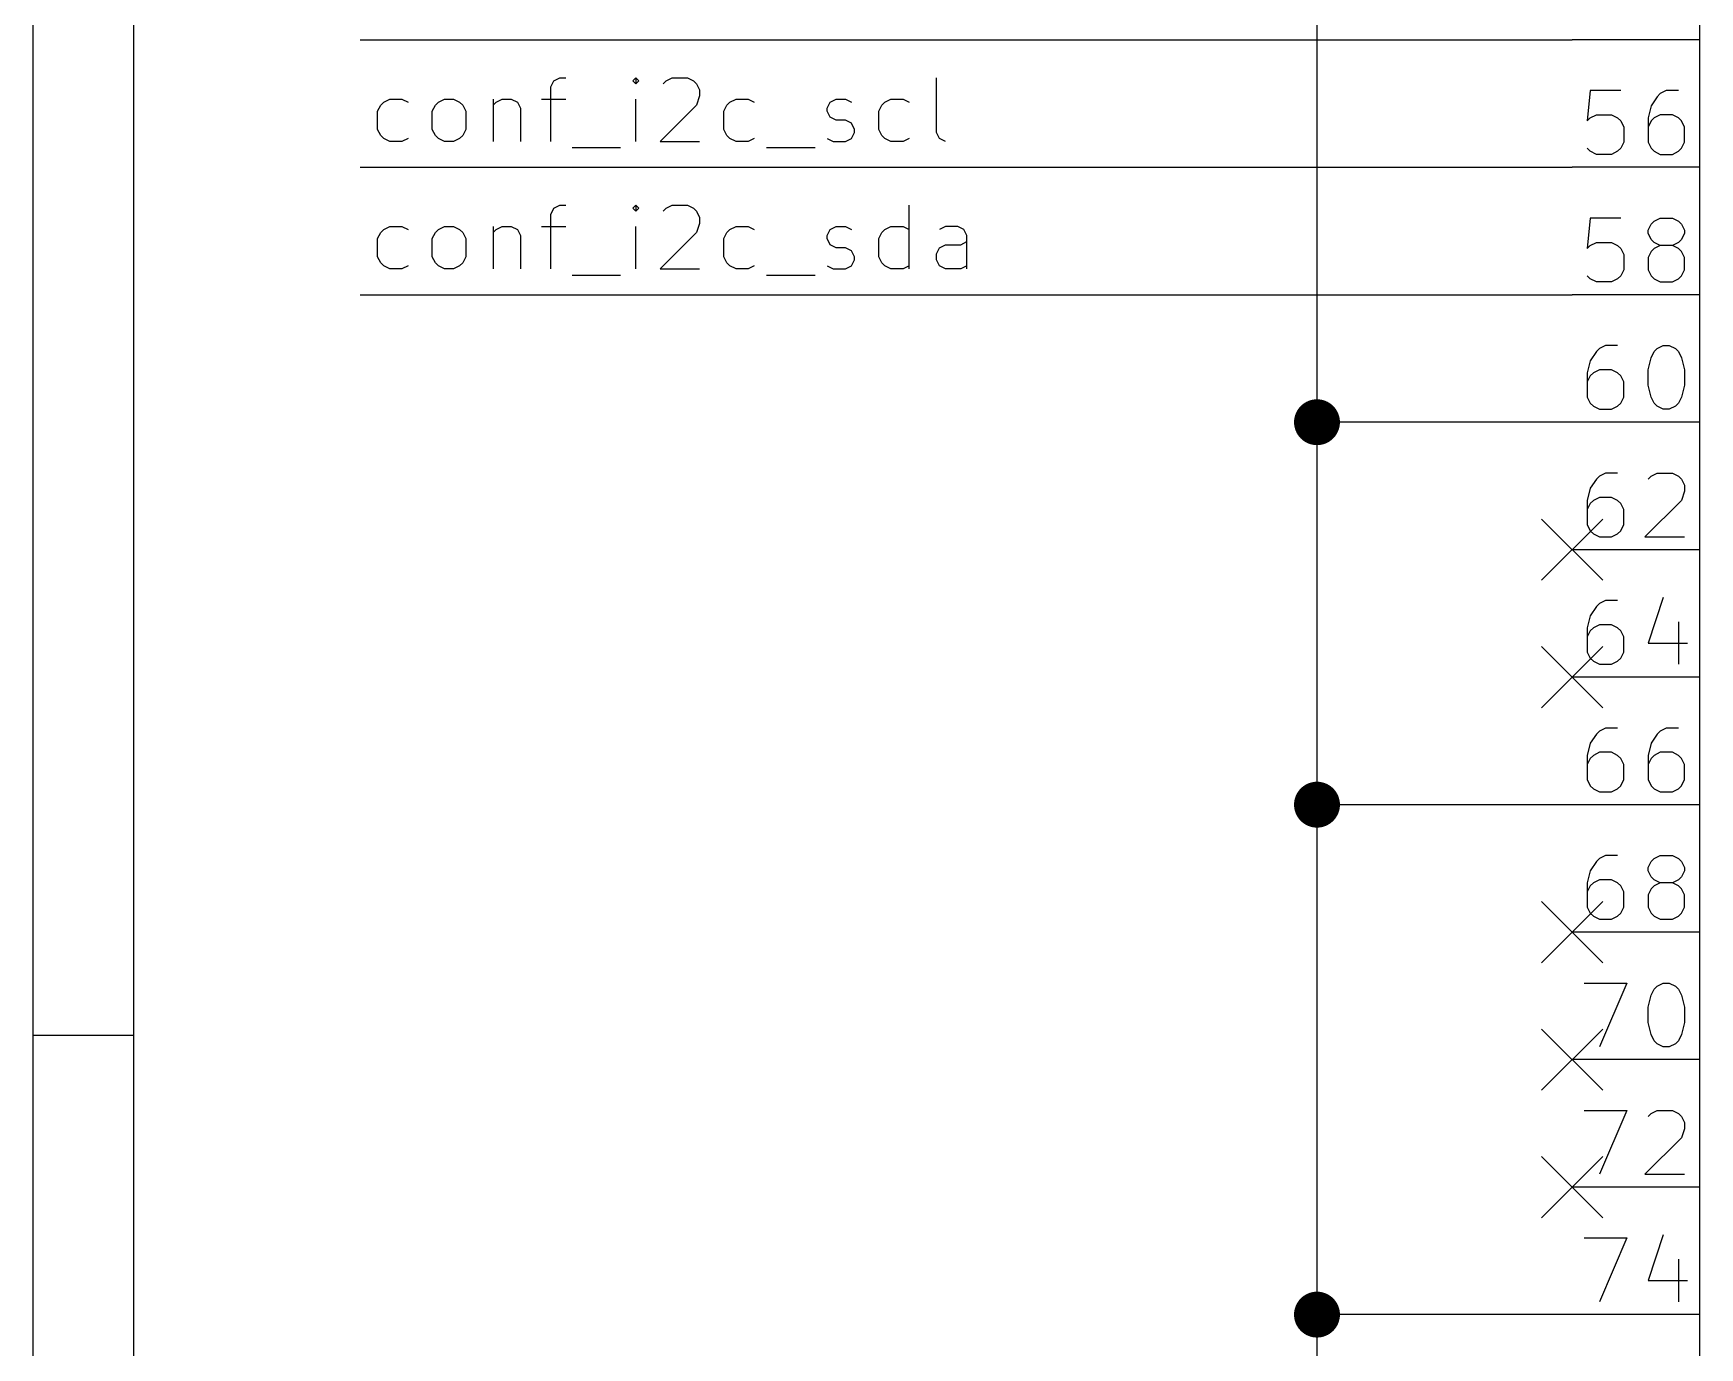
# Model space of a CAD drawing. Extents: x 0.4 to 11.3, y -7.9 to -0.4.
# Drawn here: x 0.394 to 1.7, y -4.576 to -3.545 of the extents above; entities that cross this region are included whole.
import ezdxf

# ---------------------------------------------------------------- set-up
doc = ezdxf.new("R2010")
doc.units = 0
doc.header["$MEASUREMENT"] = 0
for name, color, linetype in [('BLUE2', 5, 'CONTINUOUS'), ('GRAY1', 251, 'CONTINUOUS'), ('GREEN3', 91, 'CONTINUOUS'), ('RED2', 1, 'CONTINUOUS'), ('RED3', 11, 'CONTINUOUS')]:
    doc.layers.add(name, color=color, linetype=linetype)

msp = doc.modelspace()

# ---------------------------------------------------------------- linework, layer by layer
at = {"layer": 'BLUE2', "linetype": 'CONTINUOUS'}
for p, q in [((1.576, -3.926), (1.624, -3.974)), ((1.624, -3.926), (1.576, -3.974)), ((1.576, -4.026), (1.624, -4.074)), ((1.624, -4.026), (1.576, -4.074)), ((1.576, -4.226), (1.624, -4.274)), ((1.624, -4.226), (1.576, -4.274)), ((1.576, -4.326), (1.624, -4.374)), ((1.624, -4.326), (1.576, -4.374)), ((1.576, -4.426), (1.624, -4.474)), ((1.624, -4.426), (1.576, -4.474))]:
    msp.add_line(p, q, dxfattribs=at)
at = {"layer": 'GRAY1', "linetype": 'CONTINUOUS'}
for p, q in [((0.799343, -3.58694), (0.801724, -3.58218)), ((0.799343, -3.6298), (0.799343, -3.58694)), ((0.801724, -3.58218), (0.806488, -3.5798)), ((0.806488, -3.5798), (0.811248, -3.5798)), ((0.866008, -3.5798), (0.86363, -3.58218)), ((0.86363, -3.58218), (0.866008, -3.58456)), ((0.86839, -3.58218), (0.866008, -3.5798)), ((0.866008, -3.5798), (0.866008, -3.58456)), ((0.866008, -3.58456), (0.86839, -3.58218)), ((0.887441, -3.58456), (0.889819, -3.58218)), ((0.889819, -3.58218), (0.894583, -3.5798)), ((0.894583, -3.5798), (0.906488, -3.5798)), ((0.906488, -3.5798), (0.911248, -3.58218)), ((0.911248, -3.58218), (0.91363, -3.58456)), ((0.91363, -3.58456), (0.916012, -3.58932)), ((0.916012, -3.58932), (0.916012, -3.59409)), ((1.10172, -3.62266), (1.10172, -3.5798)), ((0.663634, -3.60599), (0.666012, -3.60123)), ((0.666012, -3.60123), (0.668394, -3.59885)), ((0.668394, -3.59885), (0.673157, -3.59647)), ((0.673157, -3.59647), (0.682681, -3.59647)), ((0.682681, -3.59647), (0.687441, -3.59885)), ((0.706492, -3.60599), (0.70887, -3.60123)), ((0.70887, -3.60123), (0.711252, -3.59885)), ((0.711252, -3.59885), (0.716016, -3.59647)), ((0.716016, -3.59647), (0.723157, -3.59647)), ((0.723157, -3.59647), (0.727917, -3.59885)), ((0.727917, -3.59885), (0.730299, -3.60123)), ((0.730299, -3.60123), (0.732681, -3.60599)), ((0.754106, -3.59647), (0.754106, -3.6298)), ((0.754106, -3.60123), (0.756488, -3.59885)), ((0.756488, -3.59885), (0.761252, -3.59647)), ((0.761252, -3.59647), (0.768394, -3.59647)), ((0.768394, -3.59647), (0.773154, -3.59885)), ((0.773154, -3.59885), (0.775535, -3.60361)), ((0.775535, -3.60361), (0.775535, -3.6298)), ((0.792201, -3.59647), (0.811248, -3.59647)), ((0.866008, -3.6298), (0.866008, -3.59647)), ((0.91363, -3.60123), (0.885059, -3.6298)), ((0.916012, -3.59409), (0.91363, -3.60123)), ((0.935059, -3.60599), (0.937437, -3.60123)), ((0.937437, -3.60123), (0.939819, -3.59885)), ((0.939819, -3.59885), (0.944583, -3.59647)), ((0.944583, -3.59647), (0.954106, -3.59647)), ((0.954106, -3.59647), (0.958866, -3.59885)), ((1.01601, -3.60361), (1.01839, -3.59885)), ((1.01601, -3.60599), (1.01601, -3.60361)), ((1.01839, -3.59885), (1.02315, -3.59647)), ((1.02315, -3.59647), (1.0303, -3.59647)), ((1.0303, -3.59647), (1.03506, -3.59885)), ((1.05649, -3.60599), (1.05887, -3.60123)), ((1.05887, -3.60123), (1.06125, -3.59885)), ((1.06125, -3.59885), (1.06601, -3.59647)), ((1.06601, -3.59647), (1.07554, -3.59647)), ((1.07554, -3.59647), (1.0803, -3.59885)), ((0.663634, -3.62028), (0.663634, -3.60599)), ((0.706492, -3.62028), (0.706492, -3.60599)), ((0.732681, -3.60599), (0.732681, -3.62028)), ((0.935059, -3.62028), (0.935059, -3.60599)), ((1.01839, -3.61075), (1.01601, -3.60599)), ((1.02315, -3.61313), (1.01839, -3.61075)), ((1.0303, -3.61313), (1.02315, -3.61313)), ((1.03506, -3.61552), (1.0303, -3.61313)), ((1.03744, -3.62028), (1.03506, -3.61552)), ((1.05649, -3.62028), (1.05649, -3.60599)), ((0.666012, -3.62504), (0.663634, -3.62028)), ((0.668394, -3.62742), (0.666012, -3.62504)), ((0.673157, -3.6298), (0.668394, -3.62742)), ((0.682681, -3.6298), (0.673157, -3.6298)), ((0.687441, -3.62742), (0.682681, -3.6298)), ((0.70887, -3.62504), (0.706492, -3.62028)), ((0.711252, -3.62742), (0.70887, -3.62504)), ((0.716016, -3.6298), (0.711252, -3.62742)), ((0.723157, -3.6298), (0.716016, -3.6298)), ((0.727917, -3.62742), (0.723157, -3.6298)), ((0.730299, -3.62504), (0.727917, -3.62742)), ((0.732681, -3.62028), (0.730299, -3.62504)), ((0.885059, -3.6298), (0.916012, -3.6298)), ((0.937437, -3.62504), (0.935059, -3.62028)), ((0.939819, -3.62742), (0.937437, -3.62504)), ((0.944583, -3.6298), (0.939819, -3.62742)), ((0.954106, -3.6298), (0.944583, -3.6298)), ((0.958866, -3.62742), (0.954106, -3.6298)), ((1.01601, -3.62742), (1.02077, -3.6298)), ((1.02077, -3.6298), (1.0303, -3.6298)), ((1.0303, -3.6298), (1.03506, -3.62742)), ((1.03506, -3.62742), (1.03744, -3.62266)), ((1.03744, -3.62266), (1.03744, -3.62028)), ((1.05887, -3.62504), (1.05649, -3.62028)), ((1.06125, -3.62742), (1.05887, -3.62504)), ((1.06601, -3.6298), (1.06125, -3.62742)), ((1.07554, -3.6298), (1.06601, -3.6298)), ((1.0803, -3.62742), (1.07554, -3.6298)), ((1.10411, -3.62742), (1.10172, -3.62266)), ((1.10887, -3.6298), (1.10411, -3.62742)), ((0.816012, -3.63456), (0.854106, -3.63456)), ((0.968394, -3.63456), (1.00649, -3.63456)), ((0.799343, -3.68694), (0.801724, -3.68218)), ((0.801724, -3.68218), (0.806488, -3.6798)), ((0.806488, -3.6798), (0.811248, -3.6798)), ((0.866008, -3.6798), (0.86363, -3.68218)), ((0.86363, -3.68218), (0.866008, -3.68456)), ((0.86839, -3.68218), (0.866008, -3.6798)), ((0.866008, -3.6798), (0.866008, -3.68456)), ((0.866008, -3.68456), (0.86839, -3.68218)), ((0.887441, -3.68456), (0.889819, -3.68218)), ((0.889819, -3.68218), (0.894583, -3.6798)), ((0.894583, -3.6798), (0.906488, -3.6798)), ((0.906488, -3.6798), (0.911248, -3.68218)), ((0.911248, -3.68218), (0.91363, -3.68456)), ((1.0803, -3.7298), (1.0803, -3.6798)), ((0.668394, -3.69885), (0.673157, -3.69647)), ((0.673157, -3.69647), (0.682681, -3.69647)), ((0.682681, -3.69647), (0.687441, -3.69885)), ((0.711252, -3.69885), (0.716016, -3.69647)), ((0.716016, -3.69647), (0.723157, -3.69647)), ((0.723157, -3.69647), (0.727917, -3.69885)), ((0.754106, -3.69647), (0.754106, -3.7298)), ((0.756488, -3.69885), (0.761252, -3.69647)), ((0.761252, -3.69647), (0.768394, -3.69647)), ((0.768394, -3.69647), (0.773154, -3.69885)), ((0.792201, -3.69647), (0.811248, -3.69647)), ((0.799343, -3.7298), (0.799343, -3.68694)), ((0.866008, -3.7298), (0.866008, -3.69647)), ((0.91363, -3.68456), (0.916012, -3.68932)), ((0.916012, -3.69409), (0.91363, -3.70123)), ((0.916012, -3.68932), (0.916012, -3.69409)), ((0.939819, -3.69885), (0.944583, -3.69647)), ((0.944583, -3.69647), (0.954106, -3.69647)), ((0.954106, -3.69647), (0.958866, -3.69885)), ((1.01839, -3.69885), (1.02315, -3.69647)), ((1.02315, -3.69647), (1.0303, -3.69647)), ((1.0303, -3.69647), (1.03506, -3.69885)), ((1.06125, -3.69885), (1.06601, -3.69647)), ((1.06601, -3.69647), (1.07554, -3.69647)), ((1.07554, -3.69647), (1.0803, -3.69885)), ((1.10887, -3.69647), (1.1041, -3.69885)), ((1.11839, -3.69647), (1.10887, -3.69647)), ((1.12315, -3.69885), (1.11839, -3.69647)), ((0.663634, -3.70599), (0.666012, -3.70123)), ((0.663634, -3.72028), (0.663634, -3.70599)), ((0.666012, -3.70123), (0.668394, -3.69885)), ((0.706492, -3.70599), (0.70887, -3.70123)), ((0.706492, -3.72028), (0.706492, -3.70599)), ((0.70887, -3.70123), (0.711252, -3.69885)), ((0.727917, -3.69885), (0.730299, -3.70123)), ((0.730299, -3.70123), (0.732681, -3.70599)), ((0.732681, -3.70599), (0.732681, -3.72028)), ((0.754106, -3.70123), (0.756488, -3.69885)), ((0.773154, -3.69885), (0.775535, -3.70361)), ((0.775535, -3.70361), (0.775535, -3.7298)), ((0.91363, -3.70123), (0.885059, -3.7298)), ((0.935059, -3.70599), (0.937437, -3.70123)), ((0.935059, -3.72028), (0.935059, -3.70599)), ((0.937437, -3.70123), (0.939819, -3.69885)), ((1.01601, -3.70361), (1.01839, -3.69885)), ((1.01601, -3.70599), (1.01601, -3.70361)), ((1.01839, -3.71075), (1.01601, -3.70599)), ((1.05649, -3.70599), (1.05887, -3.70123)), ((1.05649, -3.72028), (1.05649, -3.70599)), ((1.05887, -3.70123), (1.06125, -3.69885)), ((1.12077, -3.71075), (1.12553, -3.70837)), ((1.12553, -3.70361), (1.12315, -3.69885)), ((1.12553, -3.7298), (1.12553, -3.70361)), ((0.666012, -3.72504), (0.663634, -3.72028)), ((0.70887, -3.72504), (0.706492, -3.72028)), ((0.732681, -3.72028), (0.730299, -3.72504)), ((0.937437, -3.72504), (0.935059, -3.72028)), ((1.02315, -3.71313), (1.01839, -3.71075)), ((1.0303, -3.71313), (1.02315, -3.71313)), ((1.03506, -3.71552), (1.0303, -3.71313)), ((1.03744, -3.72028), (1.03506, -3.71552)), ((1.03506, -3.72742), (1.03744, -3.72266)), ((1.03744, -3.72266), (1.03744, -3.72028)), ((1.05887, -3.72504), (1.05649, -3.72028)), ((1.10172, -3.71789), (1.1041, -3.71313)), ((1.10172, -3.72266), (1.10172, -3.71789)), ((1.1041, -3.72742), (1.10172, -3.72266)), ((1.1041, -3.71313), (1.10887, -3.71075)), ((1.10887, -3.71075), (1.12077, -3.71075)), ((0.668394, -3.72742), (0.666012, -3.72504)), ((0.673157, -3.7298), (0.668394, -3.72742)), ((0.682681, -3.7298), (0.673157, -3.7298)), ((0.687441, -3.72742), (0.682681, -3.7298)), ((0.711252, -3.72742), (0.70887, -3.72504)), ((0.716016, -3.7298), (0.711252, -3.72742)), ((0.723157, -3.7298), (0.716016, -3.7298)), ((0.727917, -3.72742), (0.723157, -3.7298)), ((0.730299, -3.72504), (0.727917, -3.72742)), ((0.816012, -3.73456), (0.854106, -3.73456)), ((0.885059, -3.7298), (0.916012, -3.7298)), ((0.939819, -3.72742), (0.937437, -3.72504)), ((0.944583, -3.7298), (0.939819, -3.72742)), ((0.954106, -3.7298), (0.944583, -3.7298)), ((0.958866, -3.72742), (0.954106, -3.7298)), ((0.968394, -3.73456), (1.00649, -3.73456)), ((1.01601, -3.72742), (1.02077, -3.7298)), ((1.02077, -3.7298), (1.0303, -3.7298)), ((1.0303, -3.7298), (1.03506, -3.72742)), ((1.06125, -3.72742), (1.05887, -3.72504)), ((1.06601, -3.7298), (1.06125, -3.72742)), ((1.07554, -3.7298), (1.06601, -3.7298)), ((1.0803, -3.72742), (1.07554, -3.7298)), ((1.10887, -3.7298), (1.1041, -3.72742)), ((1.12077, -3.7298), (1.10887, -3.7298)), ((1.12553, -3.72742), (1.12077, -3.7298))]:
    msp.add_line(p, q, dxfattribs=at)
at = {"layer": 'GREEN3', "linetype": 'CONTINUOUS'}
for p, q in [((1.4, -3.45), (1.4, -3.85)), ((0.65, -3.55), (1.6, -3.55)), ((0.65, -3.65), (1.6, -3.65)), ((0.65, -3.75), (1.6, -3.75)), ((1.4, -3.85), (1.4, -4.15)), ((1.6, -3.85), (1.4, -3.85)), ((1.6, -4.15), (1.4, -4.15)), ((1.4, -4.15), (1.4, -4.55)), ((1.6, -4.55), (1.4, -4.55)), ((1.4, -4.55), (1.4, -5.75))]:
    msp.add_line(p, q, dxfattribs=at)
at = {"layer": 'GREEN3', "const_width": 0.018}
for points in [[(1.391, -3.85, 1), (1.409, -3.85, 1)], [(1.391, -4.15, 1), (1.409, -4.15, 1)], [(1.391, -4.55, 1), (1.409, -4.55, 1)]]:
    msp.add_lwpolyline(points, format="xyb", close=True, dxfattribs=at)
at = {"layer": 'RED2', "linetype": 'CONTINUOUS'}
for p, q in [((0.393701, -7.8743), (0.393701, -0.393701)), ((0.472441, -7.79556), (0.472441, -0.472441)), ((1.7, -5.95), (1.7, -0.85)), ((1.7, -3.55), (1.6, -3.55)), ((1.7, -3.65), (1.6, -3.65)), ((1.7, -3.75), (1.6, -3.75)), ((1.7, -3.85), (1.6, -3.85)), ((1.7, -3.95), (1.6, -3.95)), ((1.7, -4.05), (1.6, -4.05)), ((1.7, -4.15), (1.6, -4.15)), ((1.7, -4.25), (1.6, -4.25)), ((0.393701, -4.33071), (0.472441, -4.33071)), ((1.7, -4.35), (1.6, -4.35)), ((1.7, -4.45), (1.6, -4.45)), ((1.7, -4.55), (1.6, -4.55))]:
    msp.add_line(p, q, dxfattribs=at)
at = {"layer": 'RED3', "linetype": 'CONTINUOUS'}
for p, q in [((1.61428, -3.58988), (1.61191, -3.61369)), ((1.63809, -3.58988), (1.61428, -3.58988)), ((1.66905, -3.59226), (1.66667, -3.59464)), ((1.67381, -3.58988), (1.66905, -3.59226)), ((1.68333, -3.58988), (1.67381, -3.58988)), ((1.6619, -3.60178), (1.65952, -3.61131)), ((1.66667, -3.59464), (1.6619, -3.60178)), ((1.61191, -3.61369), (1.61428, -3.61131)), ((1.61428, -3.61131), (1.61905, -3.60893)), ((1.61905, -3.60893), (1.63095, -3.60893)), ((1.63095, -3.60893), (1.63571, -3.61131)), ((1.63571, -3.61131), (1.63809, -3.61369)), ((1.63809, -3.61369), (1.64048, -3.61845)), ((1.65952, -3.61131), (1.65952, -3.63035)), ((1.6619, -3.61369), (1.65952, -3.61845)), ((1.66428, -3.61131), (1.6619, -3.61369)), ((1.66905, -3.60893), (1.66428, -3.61131)), ((1.67857, -3.60893), (1.66905, -3.60893)), ((1.68333, -3.61131), (1.67857, -3.60893)), ((1.68571, -3.61369), (1.68333, -3.61131)), ((1.68809, -3.61845), (1.68571, -3.61369)), ((1.64048, -3.63035), (1.63809, -3.63512)), ((1.64048, -3.61845), (1.64048, -3.63035)), ((1.65952, -3.63035), (1.6619, -3.63512)), ((1.68571, -3.63512), (1.68809, -3.63035)), ((1.68809, -3.63035), (1.68809, -3.61845)), ((1.61428, -3.6375), (1.61191, -3.63512)), ((1.61905, -3.63988), (1.61428, -3.6375)), ((1.63095, -3.63988), (1.61905, -3.63988)), ((1.63571, -3.6375), (1.63095, -3.63988)), ((1.63809, -3.63512), (1.63571, -3.6375)), ((1.6619, -3.63512), (1.66428, -3.6375)), ((1.66428, -3.6375), (1.66905, -3.63988)), ((1.66905, -3.63988), (1.67857, -3.63988)), ((1.67857, -3.63988), (1.68333, -3.6375)), ((1.68333, -3.6375), (1.68571, -3.63512)), ((1.61428, -3.68988), (1.61191, -3.71369)), ((1.63809, -3.68988), (1.61428, -3.68988)), ((1.65952, -3.6994), (1.6619, -3.69464)), ((1.6619, -3.69464), (1.66428, -3.69226)), ((1.66428, -3.69226), (1.66905, -3.68988)), ((1.66905, -3.68988), (1.67857, -3.68988)), ((1.67857, -3.68988), (1.68333, -3.69226)), ((1.68333, -3.69226), (1.68571, -3.69464)), ((1.68571, -3.69464), (1.68809, -3.6994)), ((1.61428, -3.71131), (1.61905, -3.70893)), ((1.61905, -3.70893), (1.63095, -3.70893)), ((1.63095, -3.70893), (1.63571, -3.71131)), ((1.65952, -3.70178), (1.65952, -3.6994)), ((1.6619, -3.70655), (1.65952, -3.70178)), ((1.66428, -3.70893), (1.6619, -3.70655)), ((1.66905, -3.71131), (1.66428, -3.70893)), ((1.68333, -3.70893), (1.67857, -3.71131)), ((1.68571, -3.70655), (1.68333, -3.70893)), ((1.68809, -3.70178), (1.68571, -3.70655)), ((1.68809, -3.6994), (1.68809, -3.70178)), ((1.61191, -3.71369), (1.61428, -3.71131)), ((1.63571, -3.71131), (1.63809, -3.71369)), ((1.63809, -3.71369), (1.64048, -3.71845)), ((1.64048, -3.71845), (1.64048, -3.73035)), ((1.6619, -3.71607), (1.65952, -3.72083)), ((1.65952, -3.72083), (1.65952, -3.73035)), ((1.66428, -3.71369), (1.6619, -3.71607)), ((1.66905, -3.71131), (1.66428, -3.71369)), ((1.67857, -3.71131), (1.66905, -3.71131)), ((1.68333, -3.71369), (1.67857, -3.71131)), ((1.68571, -3.71607), (1.68333, -3.71369)), ((1.68809, -3.72083), (1.68571, -3.71607)), ((1.68809, -3.73035), (1.68809, -3.72083)), ((1.61428, -3.7375), (1.61191, -3.73512)), ((1.63809, -3.73512), (1.63571, -3.7375)), ((1.64048, -3.73035), (1.63809, -3.73512)), ((1.65952, -3.73035), (1.6619, -3.73512)), ((1.6619, -3.73512), (1.66428, -3.7375)), ((1.68333, -3.7375), (1.68571, -3.73512)), ((1.68571, -3.73512), (1.68809, -3.73035)), ((1.61905, -3.73988), (1.61428, -3.7375)), ((1.63095, -3.73988), (1.61905, -3.73988)), ((1.63571, -3.7375), (1.63095, -3.73988)), ((1.66428, -3.7375), (1.66905, -3.73988)), ((1.66905, -3.73988), (1.67857, -3.73988)), ((1.67857, -3.73988), (1.68333, -3.7375)), ((1.61905, -3.79464), (1.61428, -3.80178)), ((1.62143, -3.79226), (1.61905, -3.79464)), ((1.62619, -3.78988), (1.62143, -3.79226)), ((1.63571, -3.78988), (1.62619, -3.78988)), ((1.65952, -3.80893), (1.6619, -3.7994)), ((1.6619, -3.7994), (1.66428, -3.79464)), ((1.66428, -3.79464), (1.66667, -3.79226)), ((1.66667, -3.79226), (1.67143, -3.78988)), ((1.67143, -3.78988), (1.67619, -3.78988)), ((1.67619, -3.78988), (1.68095, -3.79226)), ((1.68095, -3.79226), (1.68333, -3.79464)), ((1.68333, -3.79464), (1.68571, -3.7994)), ((1.68571, -3.7994), (1.68809, -3.80893)), ((1.61428, -3.80178), (1.61191, -3.81131)), ((1.61191, -3.81131), (1.61191, -3.83035)), ((1.61428, -3.81369), (1.61191, -3.81845)), ((1.61667, -3.81131), (1.61428, -3.81369)), ((1.62143, -3.80893), (1.61667, -3.81131)), ((1.63095, -3.80893), (1.62143, -3.80893)), ((1.63571, -3.81131), (1.63095, -3.80893)), ((1.63809, -3.81369), (1.63571, -3.81131)), ((1.64048, -3.81845), (1.63809, -3.81369)), ((1.65952, -3.82083), (1.65952, -3.80893)), ((1.68809, -3.80893), (1.68809, -3.82083)), ((1.64048, -3.83035), (1.64048, -3.81845)), ((1.6619, -3.83035), (1.65952, -3.82083)), ((1.68809, -3.82083), (1.68571, -3.83035)), ((1.61191, -3.83035), (1.61428, -3.83512)), ((1.61428, -3.83512), (1.61667, -3.8375)), ((1.61667, -3.8375), (1.62143, -3.83988)), ((1.62143, -3.83988), (1.63095, -3.83988)), ((1.63095, -3.83988), (1.63571, -3.8375)), ((1.63571, -3.8375), (1.63809, -3.83512)), ((1.63809, -3.83512), (1.64048, -3.83035)), ((1.66428, -3.83512), (1.6619, -3.83035)), ((1.66667, -3.8375), (1.66428, -3.83512)), ((1.67143, -3.83988), (1.66667, -3.8375)), ((1.67619, -3.83988), (1.67143, -3.83988)), ((1.68095, -3.8375), (1.67619, -3.83988)), ((1.68333, -3.83512), (1.68095, -3.8375)), ((1.68571, -3.83035), (1.68333, -3.83512)), ((1.62143, -3.89226), (1.61905, -3.89464)), ((1.62619, -3.88988), (1.62143, -3.89226)), ((1.63571, -3.88988), (1.62619, -3.88988)), ((1.65952, -3.89464), (1.6619, -3.89226)), ((1.6619, -3.89226), (1.66667, -3.88988)), ((1.66667, -3.88988), (1.67857, -3.88988)), ((1.67857, -3.88988), (1.68333, -3.89226)), ((1.68333, -3.89226), (1.68571, -3.89464)), ((1.61428, -3.90178), (1.61191, -3.91131)), ((1.61905, -3.89464), (1.61428, -3.90178)), ((1.68571, -3.89464), (1.68809, -3.8994)), ((1.68809, -3.90417), (1.68571, -3.91131)), ((1.68809, -3.8994), (1.68809, -3.90417)), ((1.61191, -3.91131), (1.61191, -3.93035)), ((1.61428, -3.91369), (1.61191, -3.91845)), ((1.61667, -3.91131), (1.61428, -3.91369)), ((1.62143, -3.90893), (1.61667, -3.91131)), ((1.63095, -3.90893), (1.62143, -3.90893)), ((1.63571, -3.91131), (1.63095, -3.90893)), ((1.63809, -3.91369), (1.63571, -3.91131)), ((1.64048, -3.91845), (1.63809, -3.91369)), ((1.64048, -3.93035), (1.64048, -3.91845)), ((1.68571, -3.91131), (1.65714, -3.93988)), ((1.61191, -3.93035), (1.61428, -3.93512)), ((1.63809, -3.93512), (1.64048, -3.93035)), ((1.61428, -3.93512), (1.61667, -3.9375)), ((1.61667, -3.9375), (1.62143, -3.93988)), ((1.62143, -3.93988), (1.63095, -3.93988)), ((1.63095, -3.93988), (1.63571, -3.9375)), ((1.63571, -3.9375), (1.63809, -3.93512)), ((1.65714, -3.93988), (1.68809, -3.93988)), ((1.61905, -3.99464), (1.61428, -4.00178)), ((1.62143, -3.99226), (1.61905, -3.99464)), ((1.62619, -3.98988), (1.62143, -3.99226)), ((1.63571, -3.98988), (1.62619, -3.98988)), ((1.67143, -3.9875), (1.65952, -4.02321)), ((1.61428, -4.00178), (1.61191, -4.01131)), ((1.62143, -4.00893), (1.61667, -4.01131)), ((1.63095, -4.00893), (1.62143, -4.00893)), ((1.63571, -4.01131), (1.63095, -4.00893)), ((1.68333, -4.00655), (1.68333, -4.03988)), ((1.61191, -4.01131), (1.61191, -4.03035)), ((1.61428, -4.01369), (1.61191, -4.01845)), ((1.61667, -4.01131), (1.61428, -4.01369)), ((1.63809, -4.01369), (1.63571, -4.01131)), ((1.64048, -4.01845), (1.63809, -4.01369)), ((1.64048, -4.03035), (1.64048, -4.01845)), ((1.65952, -4.02321), (1.69047, -4.02321)), ((1.61191, -4.03035), (1.61428, -4.03512)), ((1.61428, -4.03512), (1.61667, -4.0375)), ((1.63571, -4.0375), (1.63809, -4.03512)), ((1.63809, -4.03512), (1.64048, -4.03035)), ((1.61667, -4.0375), (1.62143, -4.03988)), ((1.62143, -4.03988), (1.63095, -4.03988)), ((1.63095, -4.03988), (1.63571, -4.0375)), ((1.61905, -4.09464), (1.61428, -4.10178)), ((1.62143, -4.09226), (1.61905, -4.09464)), ((1.62619, -4.08988), (1.62143, -4.09226)), ((1.63571, -4.08988), (1.62619, -4.08988)), ((1.66667, -4.09464), (1.6619, -4.10178)), ((1.66905, -4.09226), (1.66667, -4.09464)), ((1.67381, -4.08988), (1.66905, -4.09226)), ((1.68333, -4.08988), (1.67381, -4.08988)), ((1.61428, -4.10178), (1.61191, -4.11131)), ((1.61191, -4.11131), (1.61191, -4.13035)), ((1.61428, -4.11369), (1.61191, -4.11845)), ((1.61667, -4.11131), (1.61428, -4.11369)), ((1.62143, -4.10893), (1.61667, -4.11131)), ((1.63095, -4.10893), (1.62143, -4.10893)), ((1.63571, -4.11131), (1.63095, -4.10893)), ((1.63809, -4.11369), (1.63571, -4.11131)), ((1.64048, -4.11845), (1.63809, -4.11369)), ((1.6619, -4.10178), (1.65952, -4.11131)), ((1.65952, -4.11131), (1.65952, -4.13035)), ((1.6619, -4.11369), (1.65952, -4.11845)), ((1.66428, -4.11131), (1.6619, -4.11369)), ((1.66905, -4.10893), (1.66428, -4.11131)), ((1.67857, -4.10893), (1.66905, -4.10893)), ((1.68333, -4.11131), (1.67857, -4.10893)), ((1.68571, -4.11369), (1.68333, -4.11131)), ((1.68809, -4.11845), (1.68571, -4.11369)), ((1.64048, -4.13035), (1.64048, -4.11845)), ((1.68809, -4.13035), (1.68809, -4.11845)), ((1.61191, -4.13035), (1.61428, -4.13512)), ((1.61428, -4.13512), (1.61667, -4.1375)), ((1.61667, -4.1375), (1.62143, -4.13988)), ((1.62143, -4.13988), (1.63095, -4.13988)), ((1.63095, -4.13988), (1.63571, -4.1375)), ((1.63571, -4.1375), (1.63809, -4.13512)), ((1.63809, -4.13512), (1.64048, -4.13035)), ((1.65952, -4.13035), (1.6619, -4.13512)), ((1.6619, -4.13512), (1.66428, -4.1375)), ((1.66428, -4.1375), (1.66905, -4.13988)), ((1.66905, -4.13988), (1.67857, -4.13988)), ((1.67857, -4.13988), (1.68333, -4.1375)), ((1.68333, -4.1375), (1.68571, -4.13512)), ((1.68571, -4.13512), (1.68809, -4.13035)), ((1.62143, -4.19226), (1.61905, -4.19464)), ((1.62619, -4.18988), (1.62143, -4.19226)), ((1.63571, -4.18988), (1.62619, -4.18988)), ((1.6619, -4.19464), (1.66428, -4.19226)), ((1.66428, -4.19226), (1.66905, -4.18988)), ((1.66905, -4.18988), (1.67857, -4.18988)), ((1.67857, -4.18988), (1.68333, -4.19226)), ((1.68333, -4.19226), (1.68571, -4.19464)), ((1.61428, -4.20178), (1.61191, -4.21131)), ((1.61905, -4.19464), (1.61428, -4.20178)), ((1.65952, -4.1994), (1.6619, -4.19464)), ((1.65952, -4.20178), (1.65952, -4.1994)), ((1.6619, -4.20655), (1.65952, -4.20178)), ((1.68571, -4.19464), (1.68809, -4.1994)), ((1.68809, -4.20178), (1.68571, -4.20655)), ((1.68809, -4.1994), (1.68809, -4.20178)), ((1.61191, -4.21131), (1.61191, -4.23035)), ((1.61428, -4.21369), (1.61191, -4.21845)), ((1.61667, -4.21131), (1.61428, -4.21369)), ((1.62143, -4.20893), (1.61667, -4.21131)), ((1.63095, -4.20893), (1.62143, -4.20893)), ((1.63571, -4.21131), (1.63095, -4.20893)), ((1.63809, -4.21369), (1.63571, -4.21131)), ((1.64048, -4.21845), (1.63809, -4.21369)), ((1.64048, -4.23035), (1.64048, -4.21845)), ((1.6619, -4.21607), (1.65952, -4.22083)), ((1.66428, -4.20893), (1.6619, -4.20655)), ((1.66428, -4.21369), (1.6619, -4.21607)), ((1.66905, -4.21131), (1.66428, -4.20893)), ((1.66905, -4.21131), (1.66428, -4.21369)), ((1.67857, -4.21131), (1.66905, -4.21131)), ((1.68333, -4.20893), (1.67857, -4.21131)), ((1.68333, -4.21369), (1.67857, -4.21131)), ((1.68571, -4.20655), (1.68333, -4.20893)), ((1.68571, -4.21607), (1.68333, -4.21369)), ((1.68809, -4.22083), (1.68571, -4.21607)), ((1.61191, -4.23035), (1.61428, -4.23512)), ((1.63809, -4.23512), (1.64048, -4.23035)), ((1.65952, -4.22083), (1.65952, -4.23035)), ((1.65952, -4.23035), (1.6619, -4.23512)), ((1.68571, -4.23512), (1.68809, -4.23035)), ((1.68809, -4.23035), (1.68809, -4.22083)), ((1.61428, -4.23512), (1.61667, -4.2375)), ((1.61667, -4.2375), (1.62143, -4.23988)), ((1.62143, -4.23988), (1.63095, -4.23988)), ((1.63095, -4.23988), (1.63571, -4.2375)), ((1.63571, -4.2375), (1.63809, -4.23512)), ((1.6619, -4.23512), (1.66428, -4.2375)), ((1.66428, -4.2375), (1.66905, -4.23988)), ((1.66905, -4.23988), (1.67857, -4.23988)), ((1.67857, -4.23988), (1.68333, -4.2375)), ((1.68333, -4.2375), (1.68571, -4.23512)), ((1.60952, -4.28988), (1.64285, -4.28988)), ((1.64285, -4.28988), (1.62143, -4.33988)), ((1.6619, -4.2994), (1.66428, -4.29464)), ((1.66428, -4.29464), (1.66667, -4.29226)), ((1.66667, -4.29226), (1.67143, -4.28988)), ((1.67143, -4.28988), (1.67619, -4.28988)), ((1.67619, -4.28988), (1.68095, -4.29226)), ((1.68095, -4.29226), (1.68333, -4.29464)), ((1.68333, -4.29464), (1.68571, -4.2994)), ((1.65952, -4.30893), (1.6619, -4.2994)), ((1.65952, -4.32083), (1.65952, -4.30893)), ((1.68571, -4.2994), (1.68809, -4.30893)), ((1.68809, -4.30893), (1.68809, -4.32083)), ((1.6619, -4.33035), (1.65952, -4.32083)), ((1.68809, -4.32083), (1.68571, -4.33035)), ((1.66428, -4.33512), (1.6619, -4.33035)), ((1.66667, -4.3375), (1.66428, -4.33512)), ((1.68333, -4.33512), (1.68095, -4.3375)), ((1.68571, -4.33035), (1.68333, -4.33512)), ((1.67143, -4.33988), (1.66667, -4.3375)), ((1.67619, -4.33988), (1.67143, -4.33988)), ((1.68095, -4.3375), (1.67619, -4.33988)), ((1.60952, -4.38988), (1.64285, -4.38988)), ((1.64285, -4.38988), (1.62143, -4.43988)), ((1.65952, -4.39464), (1.6619, -4.39226)), ((1.6619, -4.39226), (1.66667, -4.38988)), ((1.66667, -4.38988), (1.67857, -4.38988)), ((1.67857, -4.38988), (1.68333, -4.39226)), ((1.68333, -4.39226), (1.68571, -4.39464)), ((1.68571, -4.39464), (1.68809, -4.3994)), ((1.68809, -4.3994), (1.68809, -4.40417)), ((1.68571, -4.41131), (1.65714, -4.43988)), ((1.68809, -4.40417), (1.68571, -4.41131)), ((1.65714, -4.43988), (1.68809, -4.43988)), ((1.60952, -4.48988), (1.64285, -4.48988)), ((1.64285, -4.48988), (1.62143, -4.53988)), ((1.67143, -4.4875), (1.65952, -4.52321)), ((1.68333, -4.50655), (1.68333, -4.53988)), ((1.65952, -4.52321), (1.69047, -4.52321))]:
    msp.add_line(p, q, dxfattribs=at)

doc.saveas('drawing.dxf')
